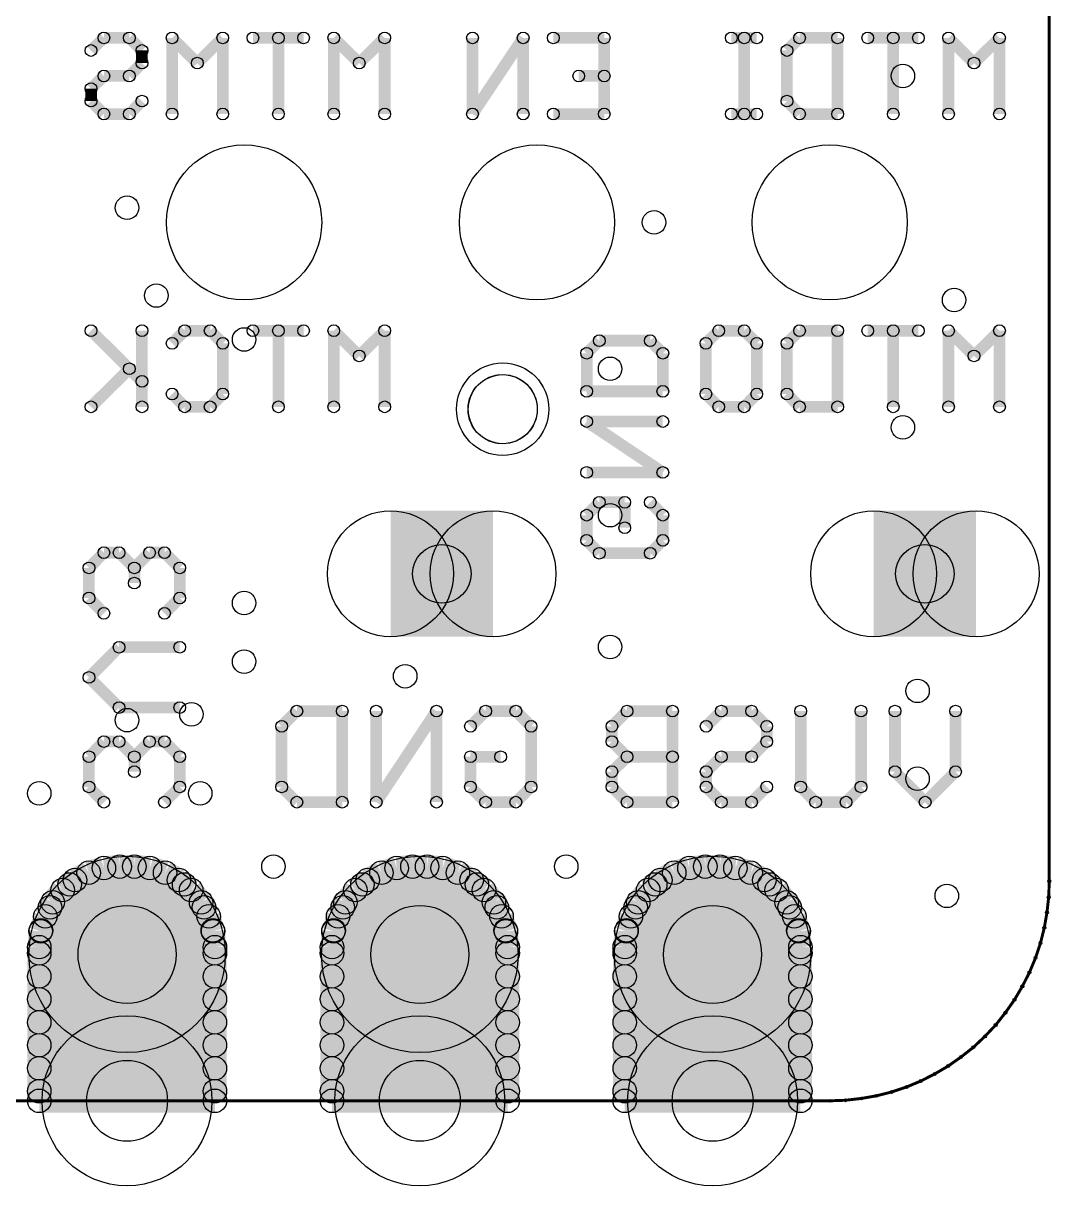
# Model space of a CAD drawing. Extents: x 0 to 23.8, y 0 to 22.7.
# Drawn here: x 14.89 to 23.8, y 3.48 to 13.56 of the extents above; entities that cross this region are included whole.
import ezdxf

# ---------------------------------------------------------------- set-up
doc = ezdxf.new("R2010")
doc.units = 0
doc.layers.get('0').update_dxf_attribs({"linetype": 'CONTINUOUS'})
for name, color, linetype in [('XIAOESP32C3_GBO', 7, 'CONTINUOUS'), ('XIAOESP32C3_GBS', 6, 'CONTINUOUS'), ('XIAOESP32C3_TXT', 14, 'CONTINUOUS')]:
    doc.layers.add(name, color=color, linetype=linetype)

# ---------------------------------------------------------------- blocks, each defined once
blk = doc.blocks.new('ROUND_1')
blk.add_circle((0, 0), 0.0127)
blk = doc.blocks.new('ROUND_2')
blk.add_circle((0, 0), 0.0508)
blk = doc.blocks.new('ROUND_3')
blk.add_circle((0, 0), 0)
blk = doc.blocks.new('ROUND_18')
blk.add_circle((0, 0), 0.401)
blk = doc.blocks.new('ROUND_22')
blk.add_circle((0, 0), 0.852)
blk = doc.blocks.new('ROUND_23')
blk.add_circle((0, 0), 0.737)
blk = doc.blocks.new('ROUND_25')
blk.add_circle((0, 0), 0.673)
blk = doc.blocks.new('ROUND_19')
blk.add_circle((0, 0), 0.546)
blk = doc.blocks.new('ROUND_24')
blk.add_circle((0, 0), 0.102)
blk = doc.blocks.new('ROUND_5')
blk.add_circle((0, 0), 0.254)
blk = doc.blocks.new('ROUND_31')
blk.add_circle((0, 0), 0.3)
blk = doc.blocks.new('ROUND_69')
blk.add_circle((0, 0), 0.351)
blk = doc.blocks.new('ROUND_70')
blk.add_circle((0, 0), 0.425)

msp = doc.modelspace()

# ---------------------------------------------------------------- linework, layer by layer
at = {"layer": 'XIAOESP32C3_GBO'}
for points, const_width in [([(23.79218, 6.11886), (23.79218, 20.08886)], 0.0254), ([(15.47876, 13.32484), (15.59052, 13.43406)], 0.1016), ([(15.59052, 13.43406), (15.8115, 13.43406)], 0.1016), ([(15.8115, 13.43406), (15.92072, 13.32484)], 0.1016), ([(16.18234, 12.77366), (16.18234, 13.43406)], 0.1016), ([(16.18234, 13.43406), (16.40078, 13.21562)], 0.1016), ([(16.40078, 13.21562), (16.62176, 13.43406)], 0.1016), ([(16.62176, 13.43406), (16.62176, 12.77366)], 0.1016), ([(17.3228, 13.43406), (16.88338, 13.43406)], 0.1016), ([(17.10436, 12.77366), (17.10436, 13.43406)], 0.1016), ([(17.58442, 13.43406), (17.8054, 13.21562)], 0.1016), ([(17.58442, 12.77366), (17.58442, 13.43406)], 0.1016), ([(17.8054, 13.21562), (18.02638, 13.43406)], 0.1016), ([(18.02638, 13.43406), (18.02638, 12.77366)], 0.1016), ([(18.78838, 13.43406), (18.78838, 12.77366)], 0.1016), ([(18.78838, 12.77366), (19.2278, 13.43406)], 0.1016), ([(19.2278, 13.43406), (19.2278, 12.77366)], 0.1016), ([(19.93138, 13.43406), (19.48942, 13.43406)], 0.1016), ([(19.93138, 12.77366), (19.93138, 13.43406)], 0.1016), ([(21.25472, 13.43406), (21.03374, 13.43406)], 0.1016), ([(21.1455, 12.77366), (21.1455, 13.43406)], 0.1016), ([(21.51634, 13.32484), (21.62556, 13.43406)], 0.1016), ([(21.62556, 13.43406), (21.95576, 13.43406)], 0.1016), ([(21.95576, 13.43406), (21.95576, 12.77366)], 0.1016), ([(22.21738, 13.43406), (22.6568, 13.43406)], 0.1016), ([(22.43836, 13.43406), (22.43836, 12.77366)], 0.1016), ([(22.91842, 12.77366), (22.91842, 13.43406)], 0.1016), ([(22.91842, 13.43406), (23.1394, 13.21562)], 0.1016), ([(23.1394, 13.21562), (23.36038, 13.43406)], 0.1016), ([(23.36038, 13.43406), (23.36038, 12.77366)], 0.1016), ([(15.92072, 13.32484), (15.92072, 13.21562)], 0.1016), ([(21.51634, 12.88542), (21.51634, 13.32484)], 0.1016), ([(15.92072, 13.21562), (15.8115, 13.10386)], 0.1016), ([(15.59052, 13.10386), (15.47876, 12.99464)], 0.1016), ([(15.8115, 13.10386), (15.59052, 13.10386)], 0.1016), ([(19.7104, 13.10386), (19.93138, 13.10386)], 0.1016), ([(15.47876, 12.99464), (15.47876, 12.88542)], 0.1016), ([(15.47876, 12.88542), (15.59052, 12.77366)], 0.1016), ([(15.8115, 12.77366), (15.92072, 12.88542)], 0.1016), ([(21.62556, 12.77366), (21.51634, 12.88542)], 0.1016), ([(15.59052, 12.77366), (15.8115, 12.77366)], 0.1016), ([(19.48942, 12.77366), (19.93138, 12.77366)], 0.1016), ([(21.03374, 12.77366), (21.25472, 12.77366)], 0.1016), ([(21.95576, 12.77366), (21.62556, 12.77366)], 0.1016), ([(15.92072, 10.45464), (15.47876, 10.89406)], 0.1016), ([(15.92072, 10.89406), (15.92072, 10.23366)], 0.1016), ([(16.29156, 10.89406), (16.18234, 10.78484)], 0.1016), ([(16.51254, 10.89406), (16.29156, 10.89406)], 0.1016), ([(16.62176, 10.78484), (16.51254, 10.89406)], 0.1016), ([(17.3228, 10.89406), (16.88338, 10.89406)], 0.1016), ([(17.10436, 10.23366), (17.10436, 10.89406)], 0.1016), ([(17.58442, 10.89406), (17.8054, 10.67562)], 0.1016), ([(17.58442, 10.23366), (17.58442, 10.89406)], 0.1016), ([(17.8054, 10.67562), (18.02638, 10.89406)], 0.1016), ([(18.02638, 10.89406), (18.02638, 10.23366)], 0.1016), ([(20.81276, 10.78484), (20.92452, 10.89406)], 0.1016), ([(20.92452, 10.89406), (21.1455, 10.89406)], 0.1016), ([(21.1455, 10.89406), (21.25472, 10.78484)], 0.1016), ([(21.51634, 10.78484), (21.62556, 10.89406)], 0.1016), ([(21.62556, 10.89406), (21.95576, 10.89406)], 0.1016), ([(21.95576, 10.89406), (21.95576, 10.23366)], 0.1016), ([(22.6568, 10.89406), (22.21738, 10.89406)], 0.1016), ([(22.43836, 10.89406), (22.43836, 10.23366)], 0.1016), ([(23.1394, 10.67562), (22.91842, 10.89406)], 0.1016), ([(22.91842, 10.89406), (22.91842, 10.23366)], 0.1016), ([(23.36038, 10.89406), (23.1394, 10.67562)], 0.1016), ([(23.36038, 10.23366), (23.36038, 10.89406)], 0.1016), ([(16.62176, 10.34542), (16.62176, 10.78484)], 0.1016), ([(19.8882, 10.8077), (19.77898, 10.69848)], 0.1016), ([(20.33016, 10.8077), (19.8882, 10.8077)], 0.1016), ([(20.43938, 10.69848), (20.33016, 10.8077)], 0.1016), ([(20.81276, 10.34542), (20.81276, 10.78484)], 0.1016), ([(21.25472, 10.78484), (21.25472, 10.34542)], 0.1016), ([(21.51634, 10.34542), (21.51634, 10.78484)], 0.1016), ([(19.77898, 10.69848), (19.77898, 10.36828)], 0.1016), ([(20.43938, 10.36828), (20.43938, 10.69848)], 0.1016), ([(15.8115, 10.56386), (15.47876, 10.23366)], 0.1016), ([(16.29156, 10.23366), (16.18234, 10.34542)], 0.1016), ([(16.51254, 10.23366), (16.62176, 10.34542)], 0.1016), ([(19.77898, 10.36828), (20.43938, 10.36828)], 0.1016), ([(20.92452, 10.23366), (20.81276, 10.34542)], 0.1016), ([(21.25472, 10.34542), (21.1455, 10.23366)], 0.1016), ([(21.62556, 10.23366), (21.51634, 10.34542)], 0.1016), ([(16.29156, 10.23366), (16.51254, 10.23366)], 0.1016), ([(21.1455, 10.23366), (20.92452, 10.23366)], 0.1016), ([(21.95576, 10.23366), (21.62556, 10.23366)], 0.1016), ([(20.43938, 10.10666), (19.77898, 10.10666)], 0.1016), ([(19.77898, 10.10666), (20.43938, 9.6647)], 0.1016), ([(20.43938, 9.6647), (19.77898, 9.6647)], 0.1016), ([(19.77898, 9.29386), (19.8882, 9.40562)], 0.1016), ([(19.8882, 9.40562), (20.10918, 9.40562)], 0.1016), ([(20.10918, 9.40562), (20.10918, 9.18464)], 0.1016), ([(20.33016, 9.40562), (20.43938, 9.29386)], 0.1016), ([(19.77898, 9.07542), (19.77898, 9.29386)], 0.1016), ([(20.43938, 9.29386), (20.43938, 9.07542)], 0.1016), ([(19.8882, 8.96366), (19.77898, 9.07542)], 0.1016), ([(20.43938, 9.07542), (20.33016, 8.96366)], 0.1016), ([(15.46098, 8.83666), (15.59052, 8.96874)], 0.1016), ([(15.59052, 8.96874), (15.7226, 8.96874)], 0.1016), ([(15.7226, 8.96874), (15.85468, 8.83666)], 0.1016), ([(15.85468, 8.83666), (15.98676, 8.96874)], 0.1016), ([(15.98676, 8.96874), (16.1163, 8.96874)], 0.1016), ([(16.1163, 8.96874), (16.24838, 8.83666)], 0.1016), ([(20.33016, 8.96366), (19.8882, 8.96366)], 0.1016), ([(15.46098, 8.57504), (15.46098, 8.83666)], 0.1016), ([(15.85468, 8.83666), (15.85468, 8.70458)], 0.1016), ([(16.24838, 8.83666), (16.24838, 8.57504)], 0.1016), ([(15.46098, 8.57504), (15.59052, 8.44296)], 0.1016), ([(16.24838, 8.57504), (16.1163, 8.44296)], 0.1016), ([(15.7226, 8.14832), (15.46098, 7.8867)], 0.1016), ([(16.24838, 8.14832), (15.7226, 8.14832)], 0.1016), ([(15.46098, 7.8867), (15.7226, 7.62508)], 0.1016), ([(15.7226, 7.62508), (16.24838, 7.62508)], 0.1016), ([(17.1323, 7.46252), (17.26438, 7.5946)], 0.1016), ([(17.26438, 7.5946), (17.65808, 7.5946)], 0.1016), ([(17.65808, 7.5946), (17.65808, 6.80466)], 0.1016), ([(17.95272, 7.5946), (17.95272, 6.80466)], 0.1016), ([(17.95272, 6.80466), (18.47596, 7.5946)], 0.1016), ([(18.47596, 7.5946), (18.47596, 6.80466)], 0.1016), ([(18.90268, 7.5946), (18.7706, 7.46252)], 0.1016), ([(19.1643, 7.5946), (18.90268, 7.5946)], 0.1016), ([(19.29638, 7.46252), (19.1643, 7.5946)], 0.1016), ([(20.1295, 7.5946), (19.99742, 7.46252)], 0.1016), ([(20.5232, 7.5946), (20.1295, 7.5946)], 0.1016), ([(20.5232, 6.80466), (20.5232, 7.5946)], 0.1016), ([(20.94738, 7.5946), (20.8153, 7.46252)], 0.1016), ([(21.209, 7.5946), (20.94738, 7.5946)], 0.1016), ([(21.34108, 7.46252), (21.209, 7.5946)], 0.1016), ([(21.63572, 7.5946), (21.63572, 6.93674)], 0.1016), ([(22.15896, 6.93674), (22.15896, 7.5946)], 0.1016), ([(22.4536, 7.5946), (22.4536, 7.06882)], 0.1016), ([(22.97938, 7.06882), (22.97938, 7.5946)], 0.1016), ([(17.1323, 6.93674), (17.1323, 7.46252)], 0.1016), ([(19.29638, 6.93674), (19.29638, 7.46252)], 0.1016), ([(19.99742, 7.46252), (19.99742, 7.33044)], 0.1016), ([(21.34108, 7.33044), (21.34108, 7.46252)], 0.1016), ([(15.59052, 7.33044), (15.46098, 7.19836)], 0.1016), ([(15.7226, 7.33044), (15.59052, 7.33044)], 0.1016), ([(15.85468, 7.19836), (15.7226, 7.33044)], 0.1016), ([(15.98676, 7.33044), (15.85468, 7.19836)], 0.1016), ([(16.1163, 7.33044), (15.98676, 7.33044)], 0.1016), ([(16.24838, 7.19836), (16.1163, 7.33044)], 0.1016), ([(19.99742, 7.33044), (20.1295, 7.19836)], 0.1016), ([(21.209, 7.19836), (21.34108, 7.33044)], 0.1016), ([(15.46098, 7.19836), (15.46098, 6.93674)], 0.1016), ([(15.85468, 7.06882), (15.85468, 7.19836)], 0.1016), ([(16.24838, 6.93674), (16.24838, 7.19836)], 0.1016), ([(18.7706, 7.19836), (19.03222, 7.19836)], 0.1016), ([(18.7706, 7.19836), (18.7706, 6.93674)], 0.1016), ([(20.1295, 7.19836), (19.99742, 7.06882)], 0.1016), ([(20.1295, 7.19836), (20.5232, 7.19836)], 0.1016), ([(20.94738, 7.19836), (20.8153, 7.06882)], 0.1016), ([(21.209, 7.19836), (20.94738, 7.19836)], 0.1016), ([(19.99742, 7.06882), (19.99742, 6.93674)], 0.1016), ([(20.8153, 7.06882), (20.8153, 6.93674)], 0.1016), ([(22.4536, 7.06882), (22.71522, 6.80466)], 0.1016), ([(22.71522, 6.80466), (22.97938, 7.06882)], 0.1016), ([(15.46098, 6.93674), (15.59052, 6.80466)], 0.1016), ([(16.24838, 6.93674), (16.1163, 6.80466)], 0.1016), ([(17.26438, 6.80466), (17.1323, 6.93674)], 0.1016), ([(18.7706, 6.93674), (18.90268, 6.80466)], 0.1016), ([(19.1643, 6.80466), (19.29638, 6.93674)], 0.1016), ([(19.99742, 6.93674), (20.1295, 6.80466)], 0.1016), ([(20.8153, 6.93674), (20.94738, 6.80466)], 0.1016), ([(21.209, 6.80466), (21.34108, 6.93674)], 0.1016), ([(21.63572, 6.93674), (21.76526, 6.80466)], 0.1016), ([(22.02942, 6.80466), (22.15896, 6.93674)], 0.1016), ([(17.65808, 6.80466), (17.26438, 6.80466)], 0.1016), ([(18.90268, 6.80466), (19.1643, 6.80466)], 0.1016), ([(20.1295, 6.80466), (20.5232, 6.80466)], 0.1016), ([(20.94738, 6.80466), (21.209, 6.80466)], 0.1016), ([(21.76526, 6.80466), (22.02942, 6.80466)], 0.1016), ([(23.7871, 5.9817), (23.79218, 6.11886)], 0.0254), ([(23.77186, 5.84708), (23.7871, 5.9817)], 0.0254), ([(23.749, 5.715), (23.77186, 5.84708)], 0.0254), ([(23.71598, 5.58292), (23.749, 5.715)], 0.0254), ([(23.6728, 5.45338), (23.71598, 5.58292)], 0.0254), ([(23.61946, 5.32638), (23.6728, 5.45338)], 0.0254), ([(23.5585, 5.207), (23.61946, 5.32638)], 0.0254), ([(23.48992, 5.09016), (23.5585, 5.207)], 0.0254), ([(23.41118, 4.9784), (23.48992, 5.09016)], 0.0254), ([(23.32736, 4.87172), (23.41118, 4.9784)], 0.0254), ([(23.23338, 4.77266), (23.32736, 4.87172)], 0.0254), ([(23.13432, 4.67868), (23.23338, 4.77266)], 0.0254), ([(23.02764, 4.59486), (23.13432, 4.67868)], 0.0254), ([(22.91588, 4.51612), (23.02764, 4.59486)], 0.0254), ([(22.67966, 4.38658), (22.79904, 4.44754)], 0.0254), ([(22.79904, 4.44754), (22.91588, 4.51612)], 0.0254), ([(22.42312, 4.29006), (22.55266, 4.33324)], 0.0254), ([(22.55266, 4.33324), (22.67966, 4.38658)], 0.0254), ([(22.02434, 4.21894), (22.15896, 4.23418)], 0.0254), ([(22.15896, 4.23418), (22.29104, 4.25704)], 0.0254), ([(22.29104, 4.25704), (22.42312, 4.29006)], 0.0254), ([(4.74218, 4.21386), (21.88718, 4.21386)], 0.0254), ([(21.88718, 4.21386), (22.02434, 4.21894)], 0.0254)]:
    msp.add_lwpolyline(points, dxfattribs=dict(at, const_width=const_width))
for points in [[(18.90776, 10.4775), (18.95856, 10.49782)], [(18.95856, 10.49782), (19.00936, 10.51052)], [(19.00936, 10.51052), (19.0627, 10.51306)], [(19.0627, 10.51306), (19.11604, 10.50544)], [(19.11604, 10.50544), (19.16684, 10.4902)], [(19.16684, 10.4902), (19.2151, 10.46226)], [(18.79346, 10.36828), (18.82394, 10.41146)], [(18.82394, 10.41146), (18.86204, 10.44702)], [(18.86204, 10.44702), (18.90776, 10.4775)], [(19.2151, 10.46226), (19.25828, 10.42924)], [(19.25828, 10.42924), (19.2913, 10.3886)], [(19.2913, 10.3886), (19.31924, 10.34288)], [(18.75536, 10.26668), (18.7706, 10.31748)], [(18.7706, 10.31748), (18.79346, 10.36828)], [(19.31924, 10.34288), (19.33956, 10.29208)], [(19.33956, 10.29208), (19.34972, 10.24128)], [(18.75028, 10.21334), (18.75536, 10.26668)], [(18.75536, 10.16), (18.75028, 10.21334)], [(19.34972, 10.1854), (19.33956, 10.1346)], [(19.34972, 10.24128), (19.34972, 10.1854)], [(18.7706, 10.1092), (18.75536, 10.16)], [(18.79346, 10.0584), (18.7706, 10.1092)], [(19.31924, 10.0838), (19.2913, 10.03808)], [(19.33956, 10.1346), (19.31924, 10.0838)], [(18.82394, 10.01522), (18.79346, 10.0584)], [(18.86204, 9.97966), (18.82394, 10.01522)], [(19.25828, 9.99744), (19.2151, 9.96442)], [(19.2913, 10.03808), (19.25828, 9.99744)], [(18.90776, 9.94918), (18.86204, 9.97966)], [(18.95856, 9.92886), (18.90776, 9.94918)], [(19.00936, 9.91616), (18.95856, 9.92886)], [(19.0627, 9.91362), (19.00936, 9.91616)], [(19.11604, 9.92124), (19.0627, 9.91362)], [(19.16684, 9.93648), (19.11604, 9.92124)], [(19.2151, 9.96442), (19.16684, 9.93648)]]:
    msp.add_lwpolyline(points, dxfattribs=at)
at = {"layer": 'XIAOESP32C3_GBS'}
for points, const_width in [([(23.79218, 6.11886), (23.79218, 20.08886)], 0.0254), ([(18.96618, 8.78586), (18.07718, 8.78586)], 1.0922), ([(22.26818, 8.78586), (23.15718, 8.78586)], 1.0922), ([(15.33906, 6.12902), (15.45844, 6.19252)], 0.2032), ([(15.45844, 6.19252), (15.59052, 6.23316)], 0.2032), ([(15.59052, 6.23316), (15.72768, 6.24586)], 0.2032), ([(15.72768, 6.24586), (15.85468, 6.24586)], 0.2032), ([(15.85468, 6.24586), (15.9893, 6.23316)], 0.2032), ([(15.9893, 6.23316), (16.12138, 6.19252)], 0.2032), ([(16.12138, 6.19252), (16.24076, 6.12902)], 0.2032), ([(17.99844, 6.19252), (17.87906, 6.12902)], 0.2032), ([(18.13052, 6.23316), (17.99844, 6.19252)], 0.2032), ([(18.26768, 6.24586), (18.13052, 6.23316)], 0.2032), ([(18.39468, 6.24586), (18.26768, 6.24586)], 0.2032), ([(18.5293, 6.23316), (18.39468, 6.24586)], 0.2032), ([(18.66138, 6.19252), (18.5293, 6.23316)], 0.2032), ([(18.78076, 6.12902), (18.66138, 6.19252)], 0.2032), ([(20.41906, 6.12902), (20.53844, 6.19252)], 0.2032), ([(20.53844, 6.19252), (20.67052, 6.23316)], 0.2032), ([(20.67052, 6.23316), (20.80768, 6.24586)], 0.2032), ([(20.80768, 6.24586), (20.93468, 6.24586)], 0.2032), ([(20.93468, 6.24586), (21.0693, 6.23316)], 0.2032), ([(21.0693, 6.23316), (21.20138, 6.19252)], 0.2032), ([(21.20138, 6.19252), (21.32076, 6.12902)], 0.2032), ([(15.23238, 6.04266), (15.33906, 6.12902)], 0.2032), ([(16.28648, 6.09092), (15.29334, 6.09092)], 0.2032), ([(16.24076, 6.12902), (16.34744, 6.04266)], 0.2032), ([(17.87906, 6.12902), (17.77238, 6.04266)], 0.2032), ([(17.83334, 6.09092), (18.82648, 6.09092)], 0.2032), ([(18.88744, 6.04266), (18.78076, 6.12902)], 0.2032), ([(20.31238, 6.04266), (20.41906, 6.12902)], 0.2032), ([(21.36648, 6.09092), (20.37334, 6.09092)], 0.2032), ([(21.32076, 6.12902), (21.42744, 6.04266)], 0.2032), ([(15.14602, 5.93598), (15.23238, 6.04266)], 0.2032), ([(16.34744, 6.04266), (16.4338, 5.93598)], 0.2032), ([(17.77238, 6.04266), (17.68602, 5.93598)], 0.2032), ([(18.9738, 5.93598), (18.88744, 6.04266)], 0.2032), ([(20.22602, 5.93598), (20.31238, 6.04266)], 0.2032), ([(21.42744, 6.04266), (21.5138, 5.93598)], 0.2032), ([(23.7871, 5.9817), (23.79218, 6.11886)], 0.0254), ([(15.08252, 5.81406), (15.14602, 5.93598)], 0.2032), ([(15.12316, 5.8928), (16.4592, 5.8928)], 0.2032), ([(16.4338, 5.93598), (16.49984, 5.81406)], 0.2032), ([(17.68602, 5.93598), (17.62252, 5.81406)], 0.2032), ([(18.9992, 5.8928), (17.66316, 5.8928)], 0.2032), ([(19.03984, 5.81406), (18.9738, 5.93598)], 0.2032), ([(20.16252, 5.81406), (20.22602, 5.93598)], 0.2032), ([(20.20316, 5.8928), (21.5392, 5.8928)], 0.2032), ([(21.5138, 5.93598), (21.57984, 5.81406)], 0.2032), ([(23.77186, 5.84708), (23.7871, 5.9817)], 0.0254), ([(15.04188, 5.68452), (15.08252, 5.81406)], 0.2032), ([(16.49984, 5.81406), (16.53794, 5.68452)], 0.2032), ([(17.62252, 5.81406), (17.58188, 5.68452)], 0.2032), ([(19.07794, 5.68452), (19.03984, 5.81406)], 0.2032), ([(20.12188, 5.68452), (20.16252, 5.81406)], 0.2032), ([(21.57984, 5.81406), (21.61794, 5.68452)], 0.2032), ([(23.749, 5.715), (23.77186, 5.84708)], 0.0254), ([(15.02918, 5.54736), (15.04188, 5.68452)], 0.2032), ([(16.5354, 5.69214), (15.04442, 5.69214)], 0.2032), ([(16.53794, 5.68452), (16.55318, 5.54736)], 0.2032), ([(17.58188, 5.68452), (17.56918, 5.54736)], 0.2032), ([(17.58442, 5.69214), (19.0754, 5.69214)], 0.2032), ([(19.09318, 5.54736), (19.07794, 5.68452)], 0.2032), ([(20.10918, 5.54736), (20.12188, 5.68452)], 0.2032), ([(21.6154, 5.69214), (20.12442, 5.69214)], 0.2032), ([(21.61794, 5.68452), (21.63318, 5.54736)], 0.2032), ([(15.02918, 4.21386), (15.02918, 5.54736)], 0.2032), ([(16.55318, 5.54736), (16.55318, 4.21386)], 0.2032), ([(17.56918, 5.54736), (17.56918, 4.21386)], 0.2032), ([(19.09318, 4.21386), (19.09318, 5.54736)], 0.2032), ([(20.10918, 4.21386), (20.10918, 5.54736)], 0.2032), ([(21.63318, 5.54736), (21.63318, 4.21386)], 0.2032), ([(23.71598, 5.58292), (23.749, 5.715)], 0.0254), ([(15.02918, 5.49402), (16.55318, 5.49402)], 0.2032), ([(19.09318, 5.49402), (17.56918, 5.49402)], 0.2032), ([(20.10918, 5.49402), (21.63318, 5.49402)], 0.2032), ([(23.6728, 5.45338), (23.71598, 5.58292)], 0.0254), ([(23.61946, 5.32638), (23.6728, 5.45338)], 0.0254), ([(16.55318, 5.29336), (15.02918, 5.29336)], 0.2032), ([(17.56918, 5.29336), (19.09318, 5.29336)], 0.2032), ([(21.63318, 5.29336), (20.10918, 5.29336)], 0.2032), ([(23.5585, 5.207), (23.61946, 5.32638)], 0.0254), ([(15.02918, 5.09524), (16.55318, 5.09524)], 0.2032), ([(19.09318, 5.09524), (17.56918, 5.09524)], 0.2032), ([(20.10918, 5.09524), (21.63318, 5.09524)], 0.2032), ([(23.48992, 5.09016), (23.5585, 5.207)], 0.0254), ([(23.41118, 4.9784), (23.48992, 5.09016)], 0.0254), ([(16.55318, 4.89458), (15.02918, 4.89458)], 0.2032), ([(17.56918, 4.89458), (19.09318, 4.89458)], 0.2032), ([(21.63318, 4.89458), (20.10918, 4.89458)], 0.2032), ([(23.32736, 4.87172), (23.41118, 4.9784)], 0.0254), ([(23.23338, 4.77266), (23.32736, 4.87172)], 0.0254), ([(15.02918, 4.69646), (16.55318, 4.69646)], 0.2032), ([(19.09318, 4.69646), (17.56918, 4.69646)], 0.2032), ([(20.10918, 4.69646), (21.63318, 4.69646)], 0.2032), ([(23.13432, 4.67868), (23.23338, 4.77266)], 0.0254), ([(23.02764, 4.59486), (23.13432, 4.67868)], 0.0254), ([(16.55318, 4.4958), (15.02918, 4.4958)], 0.2032), ([(17.56918, 4.4958), (19.09318, 4.4958)], 0.2032), ([(21.63318, 4.4958), (20.10918, 4.4958)], 0.2032), ([(22.91588, 4.51612), (23.02764, 4.59486)], 0.0254), ([(22.67966, 4.38658), (22.79904, 4.44754)], 0.0254), ([(22.79904, 4.44754), (22.91588, 4.51612)], 0.0254), ([(15.02918, 4.29768), (16.55318, 4.29768)], 0.2032), ([(19.09318, 4.29768), (17.56918, 4.29768)], 0.2032), ([(20.10918, 4.29768), (21.63318, 4.29768)], 0.2032), ([(22.42312, 4.29006), (22.55266, 4.33324)], 0.0254), ([(22.55266, 4.33324), (22.67966, 4.38658)], 0.0254), ([(16.55318, 4.21386), (15.02918, 4.21386)], 0.2032), ([(17.56918, 4.21386), (19.09318, 4.21386)], 0.2032), ([(21.63318, 4.21386), (20.10918, 4.21386)], 0.2032), ([(22.02434, 4.21894), (22.15896, 4.23418)], 0.0254), ([(22.15896, 4.23418), (22.29104, 4.25704)], 0.0254), ([(22.29104, 4.25704), (22.42312, 4.29006)], 0.0254), ([(4.74218, 4.21386), (21.88718, 4.21386)], 0.0254), ([(21.88718, 4.21386), (22.02434, 4.21894)], 0.0254)]:
    msp.add_lwpolyline(points, dxfattribs=dict(at, const_width=const_width))
for points in [[(18.90776, 10.4775), (18.95856, 10.49782)], [(18.95856, 10.49782), (19.00936, 10.51052)], [(19.00936, 10.51052), (19.0627, 10.51306)], [(19.0627, 10.51306), (19.11604, 10.50544)], [(19.11604, 10.50544), (19.16684, 10.4902)], [(19.16684, 10.4902), (19.2151, 10.46226)], [(18.79346, 10.36828), (18.82394, 10.41146)], [(18.82394, 10.41146), (18.86204, 10.44702)], [(18.86204, 10.44702), (18.90776, 10.4775)], [(19.2151, 10.46226), (19.25828, 10.42924)], [(19.25828, 10.42924), (19.2913, 10.3886)], [(19.2913, 10.3886), (19.31924, 10.34288)], [(18.75536, 10.26668), (18.7706, 10.31748)], [(18.7706, 10.31748), (18.79346, 10.36828)], [(19.31924, 10.34288), (19.33956, 10.29208)], [(19.33956, 10.29208), (19.34972, 10.24128)], [(18.75028, 10.21334), (18.75536, 10.26668)], [(18.75536, 10.16), (18.75028, 10.21334)], [(19.34972, 10.1854), (19.33956, 10.1346)], [(19.34972, 10.24128), (19.34972, 10.1854)], [(18.7706, 10.1092), (18.75536, 10.16)], [(18.79346, 10.0584), (18.7706, 10.1092)], [(19.31924, 10.0838), (19.2913, 10.03808)], [(19.33956, 10.1346), (19.31924, 10.0838)], [(18.82394, 10.01522), (18.79346, 10.0584)], [(18.86204, 9.97966), (18.82394, 10.01522)], [(19.25828, 9.99744), (19.2151, 9.96442)], [(19.2913, 10.03808), (19.25828, 9.99744)], [(18.90776, 9.94918), (18.86204, 9.97966)], [(18.95856, 9.92886), (18.90776, 9.94918)], [(19.00936, 9.91616), (18.95856, 9.92886)], [(19.0627, 9.91362), (19.00936, 9.91616)], [(19.11604, 9.92124), (19.0627, 9.91362)], [(19.16684, 9.93648), (19.11604, 9.92124)], [(19.2151, 9.96442), (19.16684, 9.93648)]]:
    msp.add_lwpolyline(points, dxfattribs=at)

# ---------------------------------------------------------------- block references
at = {"layer": 'XIAOESP32C3_GBO'}
for name, p in [('ROUND_2', (15.59052, 13.43406)), ('ROUND_2', (15.8115, 13.43406)), ('ROUND_2', (16.18234, 13.43406)), ('ROUND_2', (16.62176, 13.43406)), ('ROUND_2', (16.88338, 13.43406)), ('ROUND_2', (17.10436, 13.43406)), ('ROUND_2', (17.3228, 13.43406)), ('ROUND_2', (17.58442, 13.43406)), ('ROUND_2', (17.58442, 13.43406)), ('ROUND_2', (18.02638, 13.43406)), ('ROUND_2', (18.78838, 13.43406)), ('ROUND_2', (19.2278, 13.43406)), ('ROUND_2', (19.48942, 13.43406)), ('ROUND_2', (19.93138, 13.43406)), ('ROUND_2', (21.03374, 13.43406)), ('ROUND_2', (21.1455, 13.43406)), ('ROUND_2', (21.25472, 13.43406)), ('ROUND_2', (21.62556, 13.43406)), ('ROUND_2', (21.95576, 13.43406)), ('ROUND_2', (22.21738, 13.43406)), ('ROUND_2', (22.43836, 13.43406)), ('ROUND_2', (22.6568, 13.43406)), ('ROUND_2', (22.91842, 13.43406)), ('ROUND_2', (23.36038, 13.43406)), ('ROUND_2', (15.47876, 13.32484)), ('ROUND_2', (15.92072, 13.32484)), ('ROUND_2', (21.51634, 13.32484)), ('ROUND_2', (21.51634, 13.32484)), ('ROUND_2', (15.92072, 13.21562)), ('ROUND_2', (16.40078, 13.21562)), ('ROUND_2', (17.8054, 13.21562)), ('ROUND_2', (23.1394, 13.21562)), ('ROUND_2', (15.59052, 13.10386)), ('ROUND_2', (15.8115, 13.10386)), ('ROUND_2', (19.7104, 13.10386)), ('ROUND_2', (19.93138, 13.10386)), ('ROUND_2', (15.47876, 12.99464)), ('ROUND_2', (15.47876, 12.88542)), ('ROUND_2', (15.92072, 12.88542)), ('ROUND_2', (21.51634, 12.88542)), ('ROUND_2', (15.59052, 12.77366)), ('ROUND_2', (15.8115, 12.77366)), ('ROUND_2', (16.18234, 12.77366)), ('ROUND_2', (16.62176, 12.77366)), ('ROUND_2', (17.10436, 12.77366)), ('ROUND_2', (17.58442, 12.77366)), ('ROUND_2', (18.02638, 12.77366)), ('ROUND_2', (18.78838, 12.77366)), ('ROUND_2', (19.2278, 12.77366)), ('ROUND_2', (19.48942, 12.77366)), ('ROUND_2', (19.93138, 12.77366)), ('ROUND_2', (21.03374, 12.77366)), ('ROUND_2', (21.1455, 12.77366)), ('ROUND_2', (21.25472, 12.77366)), ('ROUND_2', (21.62556, 12.77366)), ('ROUND_2', (21.95576, 12.77366)), ('ROUND_2', (22.43836, 12.77366)), ('ROUND_2', (22.91842, 12.77366)), ('ROUND_2', (23.36038, 12.77366)), ('ROUND_2', (15.47876, 10.89406)), ('ROUND_2', (15.92072, 10.89406)), ('ROUND_2', (16.29156, 10.89406)), ('ROUND_2', (16.51254, 10.89406)), ('ROUND_2', (16.88338, 10.89406)), ('ROUND_2', (17.10436, 10.89406)), ('ROUND_2', (17.3228, 10.89406)), ('ROUND_2', (17.58442, 10.89406)), ('ROUND_2', (17.58442, 10.89406)), ('ROUND_2', (18.02638, 10.89406)), ('ROUND_2', (20.92452, 10.89406)), ('ROUND_2', (21.1455, 10.89406)), ('ROUND_2', (21.62556, 10.89406)), ('ROUND_2', (21.95576, 10.89406)), ('ROUND_2', (22.21738, 10.89406)), ('ROUND_2', (22.43836, 10.89406)), ('ROUND_2', (22.6568, 10.89406)), ('ROUND_2', (22.91842, 10.89406)), ('ROUND_2', (23.36038, 10.89406)), ('ROUND_2', (23.36038, 10.89406)), ('ROUND_2', (16.18234, 10.78484)), ('ROUND_2', (16.62176, 10.78484)), ('ROUND_2', (19.8882, 10.8077)), ('ROUND_2', (20.33016, 10.8077)), ('ROUND_2', (20.81276, 10.78484)), ('ROUND_2', (21.25472, 10.78484)), ('ROUND_2', (21.51634, 10.78484)), ('ROUND_2', (17.8054, 10.67562)), ('ROUND_2', (19.77898, 10.69848)), ('ROUND_2', (20.43938, 10.69848)), ('ROUND_2', (23.1394, 10.67562)), ('ROUND_2', (15.8115, 10.56386)), ('ROUND_3', (19.0627, 10.51306)), ('ROUND_3', (19.00936, 10.51052)), ('ROUND_3', (19.11604, 10.50544)), ('ROUND_3', (18.95856, 10.49782)), ('ROUND_3', (19.16684, 10.4902)), ('ROUND_2', (15.92072, 10.45464)), ('ROUND_3', (18.90776, 10.4775)), ('ROUND_3', (19.2151, 10.46226)), ('ROUND_3', (18.86204, 10.44702)), ('ROUND_3', (19.25828, 10.42924)), ('ROUND_3', (18.82394, 10.41146)), ('ROUND_3', (19.2913, 10.3886)), ('ROUND_2', (16.18234, 10.34542)), ('ROUND_2', (16.62176, 10.34542)), ('ROUND_2', (19.77898, 10.36828)), ('ROUND_2', (20.43938, 10.36828)), ('ROUND_2', (20.43938, 10.36828)), ('ROUND_2', (20.81276, 10.34542)), ('ROUND_2', (21.25472, 10.34542)), ('ROUND_2', (21.25472, 10.34542)), ('ROUND_2', (21.51634, 10.34542)), ('ROUND_3', (18.79346, 10.36828)), ('ROUND_3', (19.31924, 10.34288)), ('ROUND_3', (18.7706, 10.31748)), ('ROUND_3', (19.33956, 10.29208)), ('ROUND_3', (18.75536, 10.26668)), ('ROUND_3', (19.34972, 10.24128)), ('ROUND_3', (18.75028, 10.21334)), ('ROUND_3', (18.75028, 10.21334)), ('ROUND_3', (19.34972, 10.1854)), ('ROUND_2', (15.47876, 10.23366)), ('ROUND_2', (15.92072, 10.23366)), ('ROUND_2', (16.29156, 10.23366)), ('ROUND_2', (16.29156, 10.23366)), ('ROUND_2', (16.51254, 10.23366)), ('ROUND_2', (17.10436, 10.23366)), ('ROUND_2', (17.58442, 10.23366)), ('ROUND_2', (18.02638, 10.23366)), ('ROUND_2', (20.92452, 10.23366)), ('ROUND_2', (21.1455, 10.23366)), ('ROUND_2', (21.62556, 10.23366)), ('ROUND_2', (21.95576, 10.23366)), ('ROUND_2', (21.95576, 10.23366)), ('ROUND_2', (22.43836, 10.23366)), ('ROUND_2', (22.91842, 10.23366)), ('ROUND_2', (23.36038, 10.23366)), ('ROUND_3', (18.75536, 10.16)), ('ROUND_3', (19.33956, 10.1346)), ('ROUND_3', (18.7706, 10.1092)), ('ROUND_3', (19.31924, 10.0838)), ('ROUND_2', (19.77898, 10.10666)), ('ROUND_2', (20.43938, 10.10666)), ('ROUND_3', (18.79346, 10.0584)), ('ROUND_3', (19.2913, 10.03808)), ('ROUND_3', (18.82394, 10.01522)), ('ROUND_3', (19.25828, 9.99744)), ('ROUND_3', (18.86204, 9.97966)), ('ROUND_3', (19.2151, 9.96442)), ('ROUND_3', (18.90776, 9.94918)), ('ROUND_3', (19.16684, 9.93648)), ('ROUND_3', (18.95856, 9.92886)), ('ROUND_3', (19.11604, 9.92124)), ('ROUND_3', (19.00936, 9.91616)), ('ROUND_3', (19.0627, 9.91362)), ('ROUND_2', (19.77898, 9.6647)), ('ROUND_2', (20.43938, 9.6647)), ('ROUND_2', (19.8882, 9.40562)), ('ROUND_2', (19.8882, 9.40562)), ('ROUND_2', (20.10918, 9.40562)), ('ROUND_2', (20.33016, 9.40562)), ('ROUND_2', (19.77898, 9.29386)), ('ROUND_2', (20.43938, 9.29386)), ('ROUND_2', (20.10918, 9.18464)), ('ROUND_2', (19.77898, 9.07542)), ('ROUND_2', (20.43938, 9.07542)), ('ROUND_2', (15.59052, 8.96874)), ('ROUND_2', (15.7226, 8.96874)), ('ROUND_2', (15.98676, 8.96874)), ('ROUND_2', (16.1163, 8.96874)), ('ROUND_2', (19.8882, 8.96366)), ('ROUND_2', (20.33016, 8.96366)), ('ROUND_2', (15.46098, 8.83666)), ('ROUND_2', (15.85468, 8.83666)), ('ROUND_2', (15.85468, 8.83666)), ('ROUND_2', (16.24838, 8.83666)), ('ROUND_2', (16.24838, 8.83666)), ('ROUND_2', (15.85468, 8.70458)), ('ROUND_2', (15.46098, 8.57504)), ('ROUND_2', (15.46098, 8.57504)), ('ROUND_2', (16.24838, 8.57504)), ('ROUND_2', (15.59052, 8.44296)), ('ROUND_2', (16.1163, 8.44296)), ('ROUND_2', (15.7226, 8.14832)), ('ROUND_2', (16.24838, 8.14832)), ('ROUND_2', (15.46098, 7.8867)), ('ROUND_2', (15.7226, 7.62508)), ('ROUND_2', (16.24838, 7.62508)), ('ROUND_2', (17.26438, 7.5946)), ('ROUND_2', (17.65808, 7.5946)), ('ROUND_2', (17.95272, 7.5946)), ('ROUND_2', (18.47596, 7.5946)), ('ROUND_2', (18.90268, 7.5946)), ('ROUND_2', (19.1643, 7.5946)), ('ROUND_2', (20.1295, 7.5946)), ('ROUND_2', (20.5232, 7.5946)), ('ROUND_2', (20.94738, 7.5946)), ('ROUND_2', (21.209, 7.5946)), ('ROUND_2', (21.63572, 7.5946)), ('ROUND_2', (22.15896, 7.5946)), ('ROUND_2', (22.4536, 7.5946)), ('ROUND_2', (22.97938, 7.5946)), ('ROUND_2', (17.1323, 7.46252)), ('ROUND_2', (17.1323, 7.46252)), ('ROUND_2', (18.7706, 7.46252)), ('ROUND_2', (19.29638, 7.46252)), ('ROUND_2', (19.99742, 7.46252)), ('ROUND_2', (20.8153, 7.46252)), ('ROUND_2', (21.34108, 7.46252)), ('ROUND_2', (15.59052, 7.33044)), ('ROUND_2', (15.7226, 7.33044)), ('ROUND_2', (15.98676, 7.33044)), ('ROUND_2', (16.1163, 7.33044)), ('ROUND_2', (19.99742, 7.33044)), ('ROUND_2', (21.34108, 7.33044)), ('ROUND_2', (15.46098, 7.19836)), ('ROUND_2', (15.85468, 7.19836)), ('ROUND_2', (15.85468, 7.19836)), ('ROUND_2', (16.24838, 7.19836)), ('ROUND_2', (18.7706, 7.19836)), ('ROUND_2', (18.7706, 7.19836)), ('ROUND_2', (19.03222, 7.19836)), ('ROUND_2', (20.1295, 7.19836)), ('ROUND_2', (20.1295, 7.19836)), ('ROUND_2', (20.5232, 7.19836)), ('ROUND_2', (20.94738, 7.19836)), ('ROUND_2', (21.209, 7.19836)), ('ROUND_2', (21.209, 7.19836)), ('ROUND_2', (15.85468, 7.06882)), ('ROUND_2', (19.99742, 7.06882)), ('ROUND_2', (20.8153, 7.06882)), ('ROUND_2', (20.8153, 7.06882)), ('ROUND_2', (22.4536, 7.06882)), ('ROUND_2', (22.97938, 7.06882)), ('ROUND_2', (15.46098, 6.93674)), ('ROUND_2', (16.24838, 6.93674)), ('ROUND_2', (16.24838, 6.93674)), ('ROUND_2', (17.1323, 6.93674)), ('ROUND_2', (18.7706, 6.93674)), ('ROUND_2', (18.7706, 6.93674)), ('ROUND_2', (19.29638, 6.93674)), ('ROUND_2', (19.99742, 6.93674)), ('ROUND_2', (19.99742, 6.93674)), ('ROUND_2', (20.8153, 6.93674)), ('ROUND_2', (21.34108, 6.93674)), ('ROUND_2', (21.63572, 6.93674)), ('ROUND_2', (21.63572, 6.93674)), ('ROUND_2', (22.15896, 6.93674)), ('ROUND_2', (15.59052, 6.80466)), ('ROUND_2', (16.1163, 6.80466)), ('ROUND_2', (17.26438, 6.80466)), ('ROUND_2', (17.65808, 6.80466)), ('ROUND_2', (17.95272, 6.80466)), ('ROUND_2', (18.47596, 6.80466)), ('ROUND_2', (18.90268, 6.80466)), ('ROUND_2', (19.1643, 6.80466)), ('ROUND_2', (20.1295, 6.80466)), ('ROUND_2', (20.5232, 6.80466)), ('ROUND_2', (20.94738, 6.80466)), ('ROUND_2', (21.209, 6.80466)), ('ROUND_2', (21.76526, 6.80466)), ('ROUND_2', (22.02942, 6.80466)), ('ROUND_2', (22.71522, 6.80466)), ('ROUND_1', (23.79218, 6.11886)), ('ROUND_1', (23.7871, 5.9817)), ('ROUND_1', (23.77186, 5.84708)), ('ROUND_1', (23.749, 5.715)), ('ROUND_1', (23.71598, 5.58292)), ('ROUND_1', (23.6728, 5.45338)), ('ROUND_1', (23.61946, 5.32638)), ('ROUND_1', (23.5585, 5.207)), ('ROUND_1', (23.48992, 5.09016)), ('ROUND_1', (23.41118, 4.9784)), ('ROUND_1', (23.32736, 4.87172)), ('ROUND_1', (23.23338, 4.77266)), ('ROUND_1', (23.13432, 4.67868)), ('ROUND_1', (23.02764, 4.59486)), ('ROUND_1', (22.79904, 4.44754)), ('ROUND_1', (22.91588, 4.51612)), ('ROUND_1', (22.55266, 4.33324)), ('ROUND_1', (22.67966, 4.38658)), ('ROUND_1', (22.15896, 4.23418)), ('ROUND_1', (22.29104, 4.25704)), ('ROUND_1', (22.42312, 4.29006)), ('ROUND_1', (21.88718, 4.21386)), ('ROUND_1', (22.02434, 4.21894))]:
    msp.add_blockref(name, p, dxfattribs=at)
at = {"layer": 'XIAOESP32C3_GBS'}
for name, p in [('ROUND_25', (16.80718, 11.83386)), ('ROUND_25', (19.34718, 11.83386)), ('ROUND_25', (21.88718, 11.83386)), ('ROUND_18', (19.05, 10.21334)), ('ROUND_3', (19.0627, 10.51306)), ('ROUND_3', (19.00936, 10.51052)), ('ROUND_3', (19.11604, 10.50544)), ('ROUND_3', (18.95856, 10.49782)), ('ROUND_3', (19.16684, 10.4902)), ('ROUND_3', (18.90776, 10.4775)), ('ROUND_3', (19.2151, 10.46226)), ('ROUND_3', (18.86204, 10.44702)), ('ROUND_3', (19.25828, 10.42924)), ('ROUND_3', (18.82394, 10.41146)), ('ROUND_3', (19.2913, 10.3886)), ('ROUND_3', (18.79346, 10.36828)), ('ROUND_3', (19.31924, 10.34288)), ('ROUND_3', (18.7706, 10.31748)), ('ROUND_3', (19.33956, 10.29208)), ('ROUND_3', (18.75536, 10.26668)), ('ROUND_3', (19.34972, 10.24128)), ('ROUND_3', (18.75028, 10.21334)), ('ROUND_3', (18.75028, 10.21334)), ('ROUND_3', (19.34972, 10.1854)), ('ROUND_3', (18.75536, 10.16)), ('ROUND_3', (19.33956, 10.1346)), ('ROUND_3', (18.7706, 10.1092)), ('ROUND_3', (19.31924, 10.0838)), ('ROUND_3', (18.79346, 10.0584)), ('ROUND_3', (19.2913, 10.03808)), ('ROUND_3', (18.82394, 10.01522)), ('ROUND_3', (19.25828, 9.99744)), ('ROUND_3', (18.86204, 9.97966)), ('ROUND_3', (19.2151, 9.96442)), ('ROUND_3', (18.90776, 9.94918)), ('ROUND_3', (19.16684, 9.93648)), ('ROUND_3', (18.95856, 9.92886)), ('ROUND_3', (19.11604, 9.92124)), ('ROUND_3', (19.00936, 9.91616)), ('ROUND_3', (19.0627, 9.91362)), ('ROUND_19', (18.07718, 8.78586)), ('ROUND_19', (18.96618, 8.78586)), ('ROUND_19', (22.26818, 8.78586)), ('ROUND_19', (23.15718, 8.78586)), ('ROUND_22', (15.79118, 5.48386)), ('ROUND_24', (15.45844, 6.19252)), ('ROUND_24', (15.59052, 6.23316)), ('ROUND_24', (15.72768, 6.24586)), ('ROUND_24', (15.85468, 6.24586)), ('ROUND_24', (15.9893, 6.23316)), ('ROUND_24', (16.12138, 6.19252)), ('ROUND_22', (18.33118, 5.48386)), ('ROUND_24', (17.99844, 6.19252)), ('ROUND_24', (18.13052, 6.23316)), ('ROUND_24', (18.26768, 6.24586)), ('ROUND_24', (18.39468, 6.24586)), ('ROUND_24', (18.5293, 6.23316)), ('ROUND_24', (18.66138, 6.19252)), ('ROUND_22', (20.87118, 5.48386)), ('ROUND_24', (20.53844, 6.19252)), ('ROUND_24', (20.67052, 6.23316)), ('ROUND_24', (20.80768, 6.24586)), ('ROUND_24', (20.93468, 6.24586)), ('ROUND_24', (21.0693, 6.23316)), ('ROUND_24', (21.20138, 6.19252)), ('ROUND_24', (15.29334, 6.09092)), ('ROUND_24', (15.33906, 6.12902)), ('ROUND_24', (16.24076, 6.12902)), ('ROUND_24', (16.28648, 6.09092)), ('ROUND_24', (17.83334, 6.09092)), ('ROUND_24', (17.87906, 6.12902)), ('ROUND_24', (18.78076, 6.12902)), ('ROUND_24', (18.82648, 6.09092)), ('ROUND_24', (20.37334, 6.09092)), ('ROUND_24', (20.41906, 6.12902)), ('ROUND_24', (21.32076, 6.12902)), ('ROUND_24', (21.36648, 6.09092)), ('ROUND_24', (15.23238, 6.04266)), ('ROUND_24', (16.34744, 6.04266)), ('ROUND_24', (17.77238, 6.04266)), ('ROUND_24', (18.88744, 6.04266)), ('ROUND_24', (20.31238, 6.04266)), ('ROUND_24', (21.42744, 6.04266)), ('ROUND_1', (23.79218, 6.11886)), ('ROUND_24', (15.12316, 5.8928)), ('ROUND_24', (15.14602, 5.93598)), ('ROUND_24', (16.4338, 5.93598)), ('ROUND_24', (16.4592, 5.8928)), ('ROUND_24', (17.66316, 5.8928)), ('ROUND_24', (17.68602, 5.93598)), ('ROUND_24', (18.9738, 5.93598)), ('ROUND_24', (18.9992, 5.8928)), ('ROUND_24', (20.20316, 5.8928)), ('ROUND_24', (20.22602, 5.93598)), ('ROUND_24', (21.5138, 5.93598)), ('ROUND_24', (21.5392, 5.8928)), ('ROUND_1', (23.7871, 5.9817)), ('ROUND_24', (15.08252, 5.81406)), ('ROUND_24', (16.49984, 5.81406)), ('ROUND_24', (17.62252, 5.81406)), ('ROUND_24', (19.03984, 5.81406)), ('ROUND_24', (20.16252, 5.81406)), ('ROUND_24', (21.57984, 5.81406)), ('ROUND_1', (23.77186, 5.84708)), ('ROUND_24', (15.04188, 5.68452)), ('ROUND_24', (15.04442, 5.69214)), ('ROUND_24', (16.5354, 5.69214)), ('ROUND_24', (16.53794, 5.68452)), ('ROUND_24', (17.58188, 5.68452)), ('ROUND_24', (17.58188, 5.68452)), ('ROUND_24', (17.58442, 5.69214)), ('ROUND_24', (19.0754, 5.69214)), ('ROUND_24', (19.07794, 5.68452)), ('ROUND_24', (20.12188, 5.68452)), ('ROUND_24', (20.12442, 5.69214)), ('ROUND_24', (21.6154, 5.69214)), ('ROUND_24', (21.61794, 5.68452)), ('ROUND_24', (15.02918, 5.54736)), ('ROUND_24', (16.55318, 5.54736)), ('ROUND_24', (17.56918, 5.54736)), ('ROUND_24', (19.09318, 5.54736)), ('ROUND_24', (20.10918, 5.54736)), ('ROUND_24', (21.63318, 5.54736)), ('ROUND_1', (23.749, 5.715)), ('ROUND_24', (15.02918, 5.49402)), ('ROUND_24', (16.55318, 5.49402)), ('ROUND_24', (17.56918, 5.49402)), ('ROUND_24', (19.09318, 5.49402)), ('ROUND_24', (20.10918, 5.49402)), ('ROUND_24', (21.63318, 5.49402)), ('ROUND_1', (23.71598, 5.58292)), ('ROUND_1', (23.6728, 5.45338)), ('ROUND_24', (15.02918, 5.29336)), ('ROUND_24', (16.55318, 5.29336)), ('ROUND_24', (17.56918, 5.29336)), ('ROUND_24', (19.09318, 5.29336)), ('ROUND_24', (20.10918, 5.29336)), ('ROUND_24', (21.63318, 5.29336)), ('ROUND_1', (23.61946, 5.32638)), ('ROUND_24', (15.02918, 5.09524)), ('ROUND_24', (16.55318, 5.09524)), ('ROUND_24', (17.56918, 5.09524)), ('ROUND_24', (19.09318, 5.09524)), ('ROUND_24', (20.10918, 5.09524)), ('ROUND_24', (21.63318, 5.09524)), ('ROUND_1', (23.5585, 5.207)), ('ROUND_1', (23.48992, 5.09016)), ('ROUND_24', (15.02918, 4.89458)), ('ROUND_23', (15.79118, 4.21386)), ('ROUND_24', (16.55318, 4.89458)), ('ROUND_24', (17.56918, 4.89458)), ('ROUND_23', (18.33118, 4.21386)), ('ROUND_24', (19.09318, 4.89458)), ('ROUND_24', (20.10918, 4.89458)), ('ROUND_23', (20.87118, 4.21386)), ('ROUND_24', (21.63318, 4.89458)), ('ROUND_1', (23.41118, 4.9784)), ('ROUND_1', (23.32736, 4.87172)), ('ROUND_24', (15.02918, 4.69646)), ('ROUND_24', (16.55318, 4.69646)), ('ROUND_24', (17.56918, 4.69646)), ('ROUND_24', (19.09318, 4.69646)), ('ROUND_24', (20.10918, 4.69646)), ('ROUND_24', (21.63318, 4.69646)), ('ROUND_1', (23.23338, 4.77266)), ('ROUND_1', (23.13432, 4.67868)), ('ROUND_24', (15.02918, 4.4958)), ('ROUND_24', (16.55318, 4.4958)), ('ROUND_24', (17.56918, 4.4958)), ('ROUND_24', (19.09318, 4.4958)), ('ROUND_24', (20.10918, 4.4958)), ('ROUND_24', (21.63318, 4.4958)), ('ROUND_1', (23.02764, 4.59486)), ('ROUND_1', (22.79904, 4.44754)), ('ROUND_1', (22.91588, 4.51612)), ('ROUND_24', (15.02918, 4.29768)), ('ROUND_24', (16.55318, 4.29768)), ('ROUND_24', (17.56918, 4.29768)), ('ROUND_24', (19.09318, 4.29768)), ('ROUND_24', (20.10918, 4.29768)), ('ROUND_24', (21.63318, 4.29768)), ('ROUND_1', (22.55266, 4.33324)), ('ROUND_1', (22.67966, 4.38658)), ('ROUND_24', (15.02918, 4.21386)), ('ROUND_24', (16.55318, 4.21386)), ('ROUND_24', (16.55318, 4.21386)), ('ROUND_24', (17.56918, 4.21386)), ('ROUND_24', (19.09318, 4.21386)), ('ROUND_24', (20.10918, 4.21386)), ('ROUND_24', (21.63318, 4.21386)), ('ROUND_24', (21.63318, 4.21386)), ('ROUND_1', (22.15896, 4.23418)), ('ROUND_1', (22.29104, 4.25704)), ('ROUND_1', (22.42312, 4.29006)), ('ROUND_1', (21.88718, 4.21386)), ('ROUND_1', (22.02434, 4.21894))]:
    msp.add_blockref(name, p, dxfattribs=at)
at = {"layer": 'XIAOESP32C3_TXT'}
for name, p in [('ROUND_24', (22.52218, 13.10386)), ('ROUND_24', (15.79118, 11.96086)), ('ROUND_24', (20.36318, 11.83386)), ('ROUND_24', (16.04518, 11.19886)), ('ROUND_24', (22.96668, 11.16076)), ('ROUND_24', (16.80718, 10.81786)), ('ROUND_24', (19.98218, 10.56386)), ('ROUND_31', (19.05, 10.21334)), ('ROUND_24', (22.52218, 10.05586)), ('ROUND_24', (19.98218, 9.29386)), ('ROUND_5', (18.52168, 8.78586)), ('ROUND_5', (22.71268, 8.78586)), ('ROUND_24', (16.80718, 8.53186)), ('ROUND_24', (19.98218, 8.15086)), ('ROUND_24', (16.80718, 8.02386)), ('ROUND_24', (18.20418, 7.89686)), ('ROUND_24', (22.64918, 7.76986)), ('ROUND_24', (16.34998, 7.56666)), ('ROUND_24', (15.79118, 7.51586)), ('ROUND_24', (22.64918, 7.00786)), ('ROUND_24', (15.02918, 6.88086)), ('ROUND_24', (16.42618, 6.88086)), ('ROUND_24', (17.06118, 6.24586)), ('ROUND_24', (19.60118, 6.24586)), ('ROUND_24', (22.90318, 5.99186)), ('ROUND_70', (15.79118, 5.48386)), ('ROUND_70', (18.33118, 5.48386)), ('ROUND_70', (20.87118, 5.48386)), ('ROUND_69', (15.79118, 4.21386)), ('ROUND_69', (18.33118, 4.21386)), ('ROUND_69', (20.87118, 4.21386))]:
    msp.add_blockref(name, p, dxfattribs=at)

doc.saveas('drawing.dxf')
